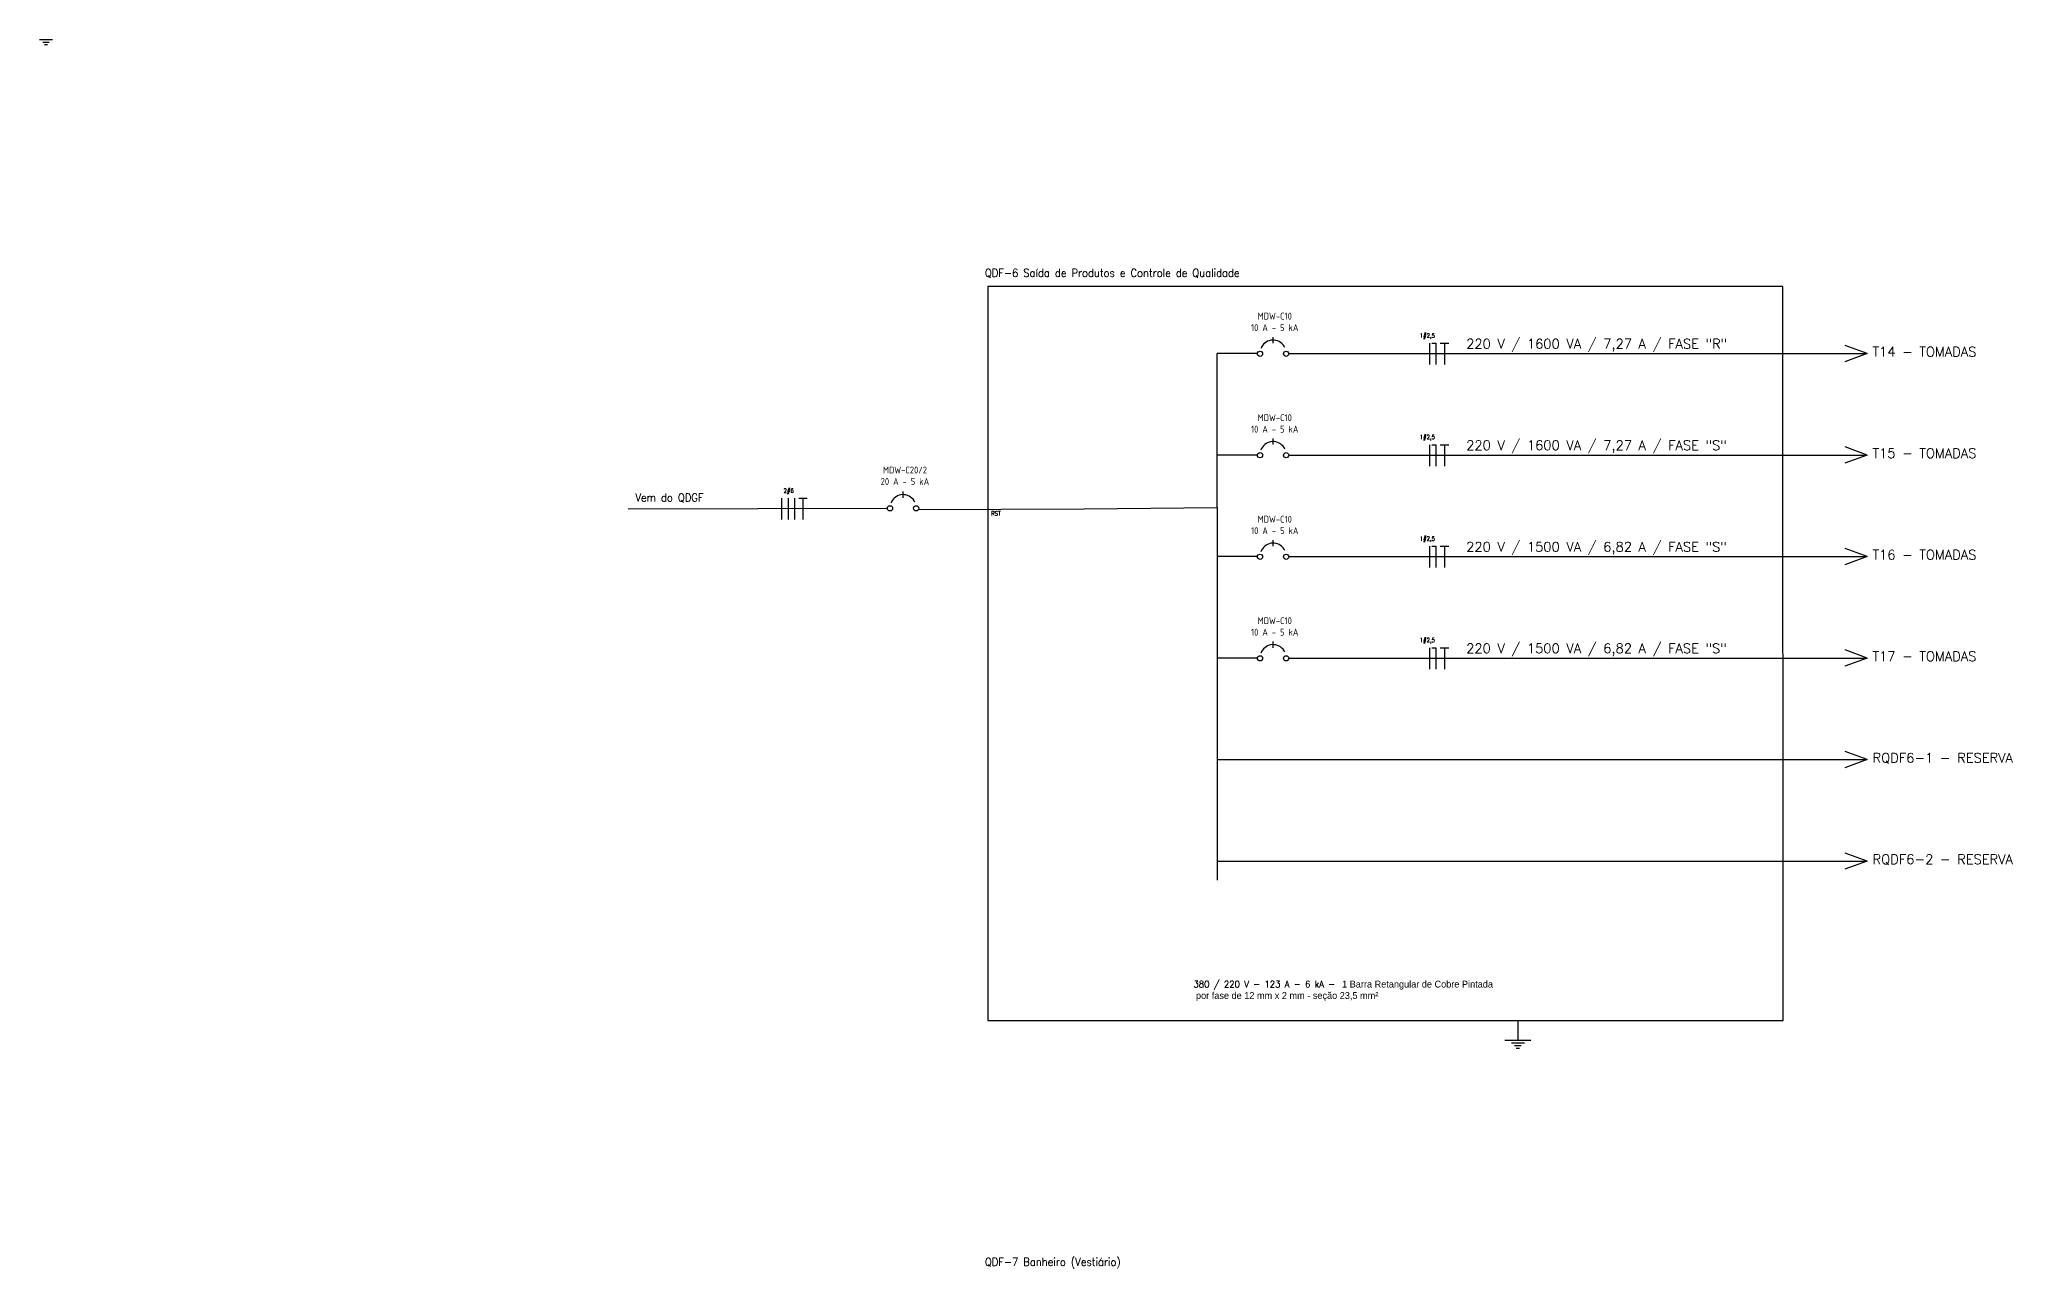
# Model space of a CAD drawing. Extents: x 196 to 641, y -49 to 322.
# Drawn here: x 549.9 to 608.3, y 38.9 to 75.3 of the extents above; entities that cross this region are included whole.
import ezdxf

# ---------------------------------------------------------------- set-up
doc = ezdxf.new("R2010")
doc.units = 0
doc.header["$MEASUREMENT"] = 0
for name, color, linetype in [('ELET_UNIFILAR_TEXTO', 4, 'Continuous'), ('ELET_UNIFILAR_TEXTO2', 4, 'Continuous'), ('ELT_UNIFILAR_DESENHO', 5, 'Continuous')]:
    doc.layers.add(name, color=color, linetype=linetype)
doc.styles.add('textstyle4', font='arial.ttf')
doc.styles.add('textstyle5', font='')
doc.styles.add('textstyle7', font='romans__.ttf')
doc.styles.get('textstyle5').set_extended_font_data('Standard')

msp = doc.modelspace()

# ---------------------------------------------------------------- linework, layer by layer
at = {"layer": 'ELT_UNIFILAR_DESENHO'}
for p, q in [((549.92, 75.329), (550.306, 75.329)), ((550.017, 75.251), (550.21, 75.251)), ((550.065, 75.174), (550.162, 75.174)), ((601.539, 68.01), (578, 68.01)), ((578, 68.01), (578, 46.259)), ((601.547, 46.259), (601.539, 68.01)), ((584.789, 61.457), (584.789, 66.022)), ((585.983, 66.022), (584.789, 66.022)), ((586.446, 66.332), (586.446, 66.512)), ((586.91, 66.022), (604.036, 66.022)), ((591.08, 66.331), (591.08, 65.699)), ((591.143, 66.331), (591.269, 66.331)), ((591.269, 66.331), (591.269, 65.699)), ((591.395, 66.331), (591.648, 66.331)), ((591.521, 66.331), (591.521, 65.699)), ((604.036, 66.022), (603.376, 65.781)), ((604.036, 66.022), (603.385, 66.263)), ((586.446, 63.324), (586.446, 63.504)), ((591.08, 63.323), (591.08, 62.691)), ((591.143, 63.323), (591.269, 63.323)), ((591.269, 63.323), (591.269, 62.691)), ((591.395, 63.323), (591.648, 63.323)), ((591.521, 63.323), (591.521, 62.691)), ((604.036, 63.015), (603.385, 63.255)), ((585.983, 63.015), (584.789, 63.015)), ((586.91, 63.015), (604.036, 63.015)), ((604.036, 63.015), (603.376, 62.773)), ((575.489, 61.752), (575.489, 61.932)), ((575.489, 61.752), (575.489, 61.932)), ((567.351, 61.42), (575.027, 61.443)), ((571.895, 61.736), (571.895, 61.104)), ((572.085, 61.736), (572.085, 61.104)), ((572.274, 61.736), (572.274, 61.104)), ((572.4, 61.736), (572.653, 61.736)), ((572.526, 61.736), (572.526, 61.104)), ((575.947, 61.406), (580.854, 61.42)), ((580.854, 61.42), (584.789, 61.457)), ((584.789, 61.457), (584.789, 50.419)), ((586.446, 60.316), (586.446, 60.497)), ((591.08, 60.316), (591.08, 59.684)), ((591.143, 60.316), (591.269, 60.316)), ((591.269, 60.316), (591.269, 59.684)), ((591.395, 60.316), (591.648, 60.316)), ((591.521, 60.316), (591.521, 59.684)), ((604.036, 60.007), (603.385, 60.248)), ((585.983, 60.007), (584.789, 60.007)), ((586.91, 60.007), (604.036, 60.007)), ((604.036, 60.007), (603.376, 59.766)), ((586.446, 57.309), (586.446, 57.489)), ((591.08, 57.308), (591.08, 56.676)), ((591.143, 57.308), (591.269, 57.308)), ((591.269, 57.308), (591.269, 56.676)), ((591.395, 57.308), (591.648, 57.308)), ((591.521, 57.308), (591.521, 56.676)), ((585.983, 56.999), (584.789, 56.999)), ((586.91, 56.999), (604.036, 56.999)), ((604.036, 56.999), (603.376, 56.758)), ((604.036, 56.999), (603.385, 57.24)), ((584.789, 53.991), (604.036, 53.991)), ((604.036, 53.991), (603.376, 53.75)), ((604.036, 53.991), (603.385, 54.232)), ((584.789, 50.984), (604.036, 50.984)), ((604.036, 50.984), (603.376, 50.742)), ((604.036, 50.984), (603.385, 51.224)), ((578, 46.259), (601.547, 46.259)), ((593.694, 46.259), (593.694, 45.677)), ((593.308, 45.677), (594.081, 45.677)), ((593.501, 45.6), (593.888, 45.6)), ((593.598, 45.523), (593.791, 45.523)), ((593.646, 45.445), (593.743, 45.445))]:
    msp.add_line(p, q, dxfattribs=at)
for points in [[(586.796, 66.199), (586.772, 66.243), (586.742, 66.284), (586.707, 66.321), (586.667, 66.352), (586.624, 66.378), (586.578, 66.399), (586.53, 66.413), (586.48, 66.421), (586.429, 66.422), (586.379, 66.416), (586.33, 66.404), (586.283, 66.386), (586.238, 66.361), (586.198, 66.332), (586.161, 66.297), (586.13, 66.257), (586.103, 66.214), (586.083, 66.168)], [(586.796, 63.191), (586.772, 63.236), (586.742, 63.276), (586.707, 63.313), (586.667, 63.344), (586.624, 63.371), (586.578, 63.391), (586.53, 63.405), (586.48, 63.413), (586.429, 63.414), (586.379, 63.408), (586.33, 63.396), (586.283, 63.378), (586.238, 63.354), (586.198, 63.324), (586.161, 63.289), (586.13, 63.25), (586.103, 63.206), (586.083, 63.16)], [(575.839, 61.619), (575.815, 61.663), (575.785, 61.704), (575.75, 61.741), (575.711, 61.772), (575.668, 61.798), (575.621, 61.819), (575.573, 61.833), (575.523, 61.841), (575.472, 61.842), (575.422, 61.836), (575.373, 61.824), (575.326, 61.806), (575.282, 61.782), (575.241, 61.752), (575.205, 61.717), (575.173, 61.677), (575.147, 61.634), (575.126, 61.588)], [(586.796, 60.184), (586.772, 60.228), (586.742, 60.269), (586.707, 60.305), (586.667, 60.337), (586.624, 60.363), (586.578, 60.383), (586.53, 60.397), (586.48, 60.405), (586.429, 60.406), (586.379, 60.401), (586.33, 60.389), (586.283, 60.37), (586.238, 60.346), (586.198, 60.316), (586.161, 60.281), (586.13, 60.242), (586.103, 60.199), (586.083, 60.152)], [(586.796, 57.176), (586.772, 57.22), (586.742, 57.261), (586.707, 57.297), (586.667, 57.329), (586.624, 57.355), (586.578, 57.376), (586.53, 57.39), (586.48, 57.397), (586.429, 57.399), (586.379, 57.393), (586.33, 57.381), (586.283, 57.363), (586.238, 57.338), (586.198, 57.309), (586.161, 57.274), (586.13, 57.234), (586.103, 57.191), (586.083, 57.145)]]:
    msp.add_lwpolyline(points, dxfattribs=at)
for centre in [(586.06, 66.017), (586.832, 66.017), (586.06, 63.01), (586.832, 63.01), (575.104, 61.437), (575.876, 61.437), (586.06, 60.002), (586.832, 60.002), (586.06, 56.994), (586.832, 56.994)]:
    msp.add_circle(centre, 0.0772, dxfattribs=at)

# ---------------------------------------------------------------- texts
at = {"layer": 'ELET_UNIFILAR_TEXTO'}
for s, insert, char_height, attachment_point, style in [('QDF-6 Saída de Produtos e Controle de Qualidade', (577.913, 68.53), 0.23696, 1, 'textstyle5'), ('\\pxsm1;{\\Fisocp|c0;MDW-C10\\P\\Fisocp2|c0;10 A - 5 kA}', (586.496, 66.688), 0.20406, 8, 'textstyle4'), ('\\A1;\\pxqc;1#2,5', (590.788, 66.62), 0.12638, 1, 'textstyle5'), ('\\pxsm1;{\\Fisocp|c0;MDW-C10\\P\\Fisocp2|c0;10 A - 5 kA}', (586.496, 63.68), 0.20406, 8, 'textstyle4'), ('\\A1;\\pxqc;1#2,5', (590.788, 63.613), 0.12638, 1, 'textstyle5'), ('\\pxsm1;{\\Fisocp|c0;MDW-C20/2\\P\\Fisocp2|c0;20 A - 5 kA}', (575.546, 62.13), 0.20406, 8, 'textstyle4'), ('\\A1;2#6', (571.955, 62.025), 0.1264, 1, 'textstyle5'), ('Vem do QDGF', (567.565, 61.874), 0.23696, 1, 'textstyle5'), ('RST', (578.103, 61.349), 0.1264, 1, 'textstyle5'), ('RST', (578.103, 61.349), 0.1264, 1, 'textstyle5'), ('\\pxsm1;{\\Fisocp|c0;MDW-C10\\P\\Fisocp2|c0;10 A - 5 kA}', (586.496, 60.672), 0.20406, 8, 'textstyle4'), ('\\A1;\\pxqc;1#2,5', (590.788, 60.605), 0.12638, 1, 'textstyle5'), ('\\pxsm1;{\\Fisocp|c0;MDW-C10\\P\\Fisocp2|c0;10 A - 5 kA}', (586.496, 57.665), 0.20406, 8, 'textstyle4'), ('\\A1;\\pxqc;1#2,5', (590.788, 57.597), 0.12638, 1, 'textstyle5'), ('\\A1;380 / 220 V - 123 A - 6 kA - {\\A0;\\fArial|b0|i0|c0|p34; \\Ftxt|c0;1 Barra Retangular de Cobre Pintada\\P por fase de 12 mm x 2 mm - seção 23,5 mm\\fArial|b0|i0|c0|p34;²}', (584.089, 47.442), 0.202345, 1, 'textstyle5'), ('QDF-7 Banheiro (Vestiário)', (577.913, 39.23), 0.23696, 1, 'textstyle5')]:
    msp.add_mtext(s, dxfattribs=dict(at, insert=insert, char_height=char_height, attachment_point=attachment_point, style=style))
at = {"layer": 'ELET_UNIFILAR_TEXTO2', "char_height": 0.28356, "attachment_point": 1, "style": 'textstyle7'}
for s, insert in [('220 V / 1600 VA / 7,27 A / FASE "R"', (592.164, 66.454)), ('T14 - TOMADAS', (604.197, 66.219)), ('220 V / 1600 VA / 7,27 A / FASE "S"', (592.164, 63.447)), ('T15 - TOMADAS', (604.197, 63.211)), ('220 V / 1500 VA / 6,82 A / FASE "S"', (592.164, 60.439)), ('T16 - TOMADAS', (604.197, 60.204)), ('220 V / 1500 VA / 6,82 A / FASE "S"', (592.164, 57.431)), ('T17 - TOMADAS', (604.197, 57.196)), ('RQDF6-1 - RESERVA', (604.197, 54.188)), ('RQDF6-2 - RESERVA', (604.197, 51.181))]:
    msp.add_mtext(s, dxfattribs=dict(at, insert=insert))

doc.saveas('drawing.dxf')
